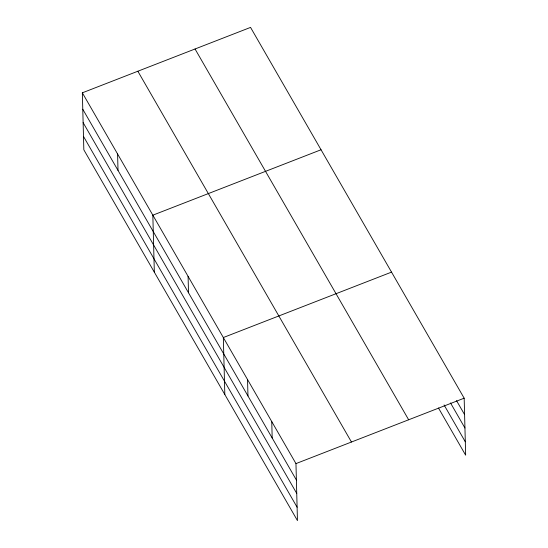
<?xml version="1.0" encoding="UTF-8"?>
<svg xmlns="http://www.w3.org/2000/svg" width="548" height="548" viewBox="0 0 548 548"><rect width="100%" height="100%" fill="white"/><g stroke="black" fill="none" stroke-linecap="round" stroke-linejoin="round"><path stroke-width="0.82" d="M82.344 92.818L295.961 463.608L297.454 520.6L83.837 149.81L82.344 92.818L250.546 27.4L464.163 398.19L465.656 455.183L438.475 408M321.039 149.762L152.837 215.179L154.331 272.171M391.532 272.123L223.331 337.541L224.824 394.533M295.961 463.608L464.163 398.19M456.525 400.615L464.594 414.624M450.504 402.938L464.944 428.009M444.072 404.938L465.307 441.798M195.04 48.984L408.657 419.782M137.849 71.226L351.467 442.024M82.775 109.244L296.393 480.034M83.125 122.629L296.742 493.426M83.488 136.418L297.105 507.215M271.753 421.583L272.185 438.016M247.545 379.565L247.97 395.992M188.087 276.356L188.512 292.783M117.587 153.995L118.019 170.421"/></g></svg>
